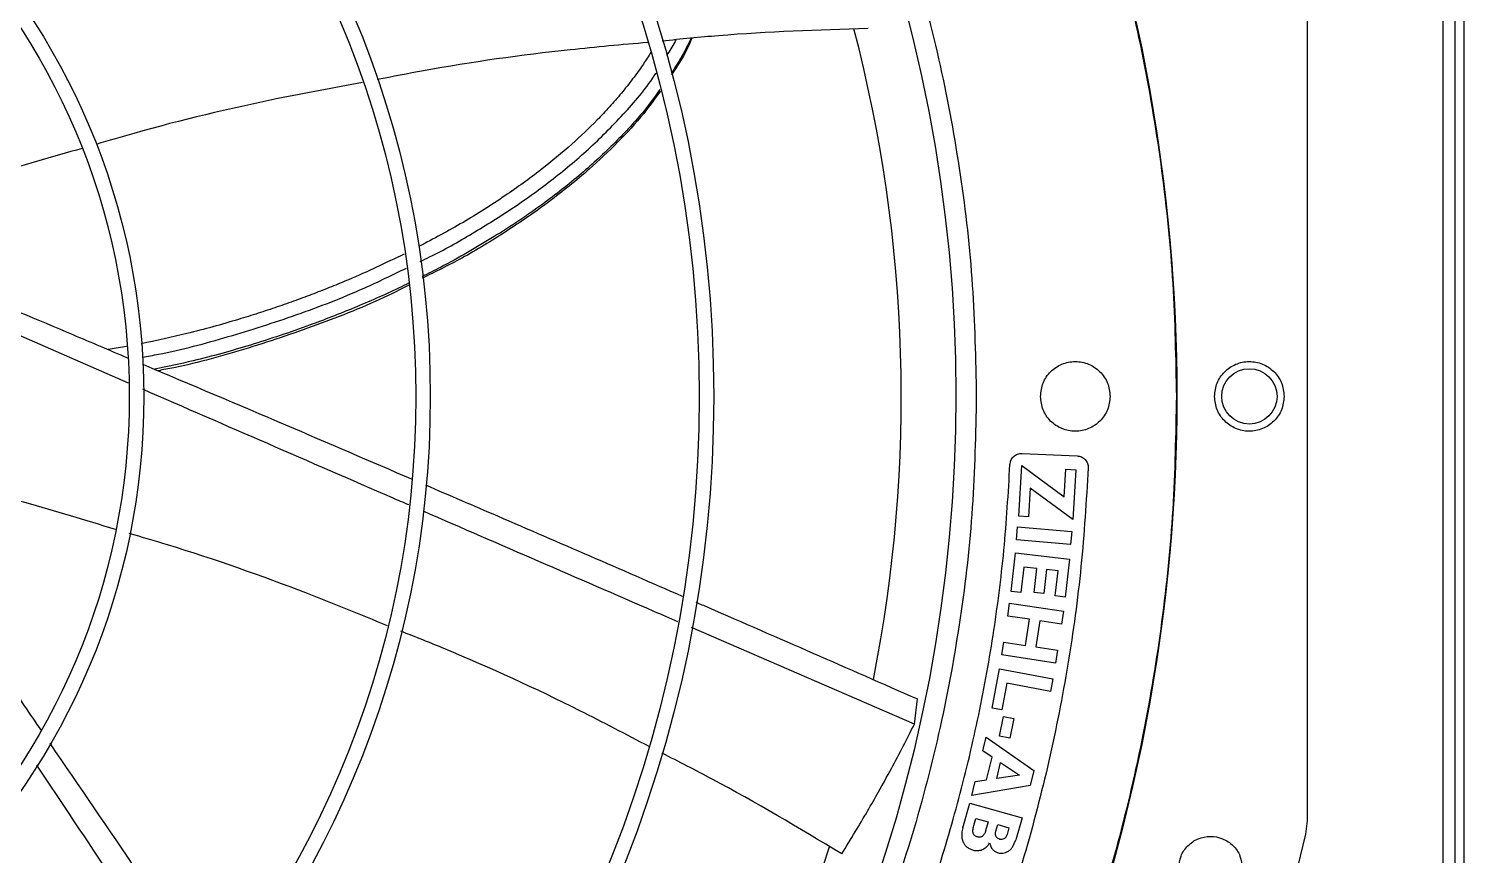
# Model space of a CAD drawing. Header units: inches. Extents: x 1229 to 1453, y -1023 to -720.
# Drawn here: x 1263.1 to 1272.84, y -928.37 to -922.77 of the extents above; entities that cross this region are included whole.
import ezdxf

# ---------------------------------------------------------------- set-up
doc = ezdxf.new("R2010")
doc.units = ezdxf.units.IN
doc.header["$MEASUREMENT"] = 0

msp = doc.modelspace()

# ---------------------------------------------------------------- linework, layer by layer
at = {"color": 18, "linetype": 'Continuous', "lineweight": 25, "true_color": 0x000000}
for p, q in [((1272.7736, -939.2706), (1272.7736, -911.8687)), ((1272.8366, -939.2706), (1272.8366, -911.8687)), ((1272.6906, -911.9447), (1272.6906, -939.1947)), ((1271.7724, -925.2608), (1271.7723, -922.3832)), ((1263.7742, -925.1707), (1261.9975, -924.3972)), ((1263.7607, -924.9219), (1263.6368, -924.9438)), ((1271.7723, -928.1384), (1271.7724, -925.2608)), ((1269.8135, -926.0736), (1269.8343, -925.7284)), ((1269.8343, -925.7284), (1270.123, -925.9421)), ((1269.8364, -925.6475), (1270.2101, -925.6638)), ((1270.123, -925.9421), (1270.1343, -925.7538)), ((1270.1343, -925.7538), (1270.2017, -925.7579)), ((1270.2017, -925.7579), (1270.1814, -926.0957)), ((1269.8924, -925.8835), (1269.8807, -926.0776)), ((1270.1814, -926.0957), (1269.8924, -925.8835)), ((1269.8807, -926.0776), (1269.8135, -926.0736)), ((1269.7988, -926.2333), (1269.8065, -926.1453)), ((1269.8065, -926.1453), (1270.1736, -926.1773)), ((1270.1736, -926.1773), (1270.1659, -926.2654)), ((1269.7616, -926.5837), (1269.791, -926.3224)), ((1269.791, -926.3224), (1270.1572, -926.3636)), ((1270.1659, -926.2654), (1269.7988, -926.2333)), ((1269.848, -926.4177), (1269.8285, -926.5913)), ((1269.9363, -926.4277), (1269.848, -926.4177)), ((1270.1572, -926.3636), (1270.1283, -926.621)), ((1269.9181, -926.5897), (1269.9363, -926.4277)), ((1270.0032, -926.4352), (1269.9849, -926.5972)), ((1270.0802, -926.4438), (1270.0032, -926.4352)), ((1270.0612, -926.6134), (1270.0802, -926.4438)), ((1269.8285, -926.5913), (1269.7616, -926.5837)), ((1269.9849, -926.5972), (1269.9181, -926.5897)), ((1270.1283, -926.621), (1270.0612, -926.6134)), ((1269.7391, -926.75), (1269.7521, -926.6626)), ((1269.7521, -926.6626), (1270.1166, -926.7171)), ((1270.1166, -926.7171), (1270.1035, -926.8045)), ((1269.8865, -926.772), (1269.7391, -926.75)), ((1269.8601, -926.9487), (1269.8865, -926.772)), ((1269.9567, -926.7825), (1269.9303, -926.9591)), ((1270.1035, -926.8045), (1269.9567, -926.7825)), ((1269.1058, -927.4832), (1267.5938, -926.8286)), ((1269.6996, -927.014), (1269.7127, -926.9266)), ((1269.7127, -926.9266), (1269.8601, -926.9487)), ((1269.9303, -926.9591), (1270.0771, -926.9811)), ((1270.0771, -926.9811), (1270.0641, -927.0685)), ((1269.6327, -927.374), (1269.6831, -927.1068)), ((1269.6831, -927.1068), (1270.0452, -927.1751)), ((1270.0641, -927.0685), (1269.6996, -927.014)), ((1270.0452, -927.1751), (1270.0288, -927.262)), ((1269.7328, -927.2061), (1269.6988, -927.3865)), ((1270.0288, -927.262), (1269.7328, -927.2061)), ((1269.1058, -927.4832), (1269.1261, -927.3121)), ((1269.6988, -927.3865), (1269.6327, -927.374)), ((1269.6831, -927.5641), (1269.7114, -927.4307)), ((1269.7114, -927.4307), (1269.7814, -927.4456)), ((1269.7814, -927.4456), (1269.753, -927.579)), ((1269.5697, -927.6632), (1269.5919, -927.5717)), ((1269.5919, -927.5717), (1269.9162, -927.798)), ((1269.753, -927.579), (1269.6831, -927.5641)), ((1269.6337, -927.7061), (1269.5697, -927.6632)), ((1269.5961, -927.8615), (1269.6337, -927.7061)), ((1269.6649, -927.851), (1269.6907, -927.744)), ((1269.6907, -927.744), (1269.8181, -927.8289)), ((1269.4966, -927.9658), (1269.5191, -927.8727)), ((1269.5191, -927.8727), (1269.5961, -927.8615)), ((1269.8181, -927.8289), (1269.6649, -927.851)), ((1269.9162, -927.798), (1269.8919, -927.8985)), ((1269.8919, -927.8985), (1269.4966, -927.9658)), ((1269.4344, -928.1859), (1269.4817, -928.0184)), ((1269.4817, -928.0184), (1269.8363, -928.1186)), ((1269.5086, -928.1707), (1269.5224, -928.1217)), ((1269.5224, -928.1217), (1269.6064, -928.1454)), ((1269.6064, -928.1454), (1269.5893, -928.2061)), ((1269.6584, -928.2089), (1269.6712, -928.1637)), ((1269.6712, -928.1637), (1269.7473, -928.1853)), ((1269.8363, -928.1186), (1269.7944, -928.2671)), ((1271.7618, -928.2287), (1271.7723, -928.1384)), ((1269.7473, -928.1853), (1269.7345, -928.2304)), ((1269.7714, -928.3175), (1269.7944, -928.2671)), ((1269.4727, -928.323), (1269.5041, -928.3369))]:
    msp.add_line(p, q, dxfattribs=at)
for centre, radius in [((1259.1739, -925.2608), 11.7126), ((1259.1739, -925.2608), 8.5704), ((1259.1739, -925.2608), 8.472), ((1259.1739, -925.2608), 6.6478), ((1259.1739, -925.2608), 6.5493), ((1259.1739, -925.2608), 4.7037), ((1259.1739, -925.2608), 4.6053), ((1271.3786, -925.2608), 0.1875)]:
    msp.add_circle(centre, radius, dxfattribs=at)
for radius, start, end in [(10.2157, 314.3624, 43.03697), (11.7147, 339.09994, 20.90006), (9.8425, 348.7557, 14.65988), (12.9331, 283.26667, 346.73333), (9.8425, 316.0273, 341.93053)]:
    msp.add_arc((1259.1739, -925.2608), radius, start, end, dxfattribs=at)
for points, knots in [([(1247.4643, -925.2608), (1247.4692, -925.0053), (1247.4788, -924.4944), (1247.5568, -923.7313), (1247.681, -922.9748), (1247.8553, -922.228), (1248.0778, -921.4942), (1248.3479, -920.7766), (1248.6644, -920.0781), (1249.0259, -919.4019), (1249.4308, -918.7507), (1249.8774, -918.1274), (1250.3639, -917.5347), (1250.8881, -916.975), (1251.4477, -916.4508), (1252.0405, -915.9644), (1252.6637, -915.5177), (1253.3149, -915.1128), (1253.9912, -914.7513), (1254.6896, -914.4349), (1255.4073, -914.1648), (1256.141, -913.9422), (1256.8878, -913.7681), (1257.6444, -913.6432), (1258.4075, -913.568), (1259.1739, -913.5429), (1259.9402, -913.568), (1260.7033, -913.6432), (1261.4599, -913.7681), (1262.2067, -913.9422), (1262.9404, -914.1648), (1263.6581, -914.4349), (1264.3565, -914.7513), (1265.0328, -915.1128), (1265.684, -915.5177), (1266.3073, -915.9644), (1266.9, -916.4508), (1267.4597, -916.975), (1267.9838, -917.5347), (1268.4703, -918.1274), (1268.9169, -918.7507), (1269.3218, -919.4019), (1269.6833, -920.0781), (1269.9998, -920.7766), (1270.2699, -921.4942), (1270.4924, -922.228), (1270.6667, -922.9748), (1270.7909, -923.7313), (1270.8689, -924.4944), (1270.8786, -925.0053), (1270.8834, -925.2608)], [0, 0, 0, 0, 0.020833, 0.041667, 0.0625, 0.083333, 0.104167, 0.125, 0.145833, 0.166667, 0.1875, 0.208333, 0.229167, 0.25, 0.270833, 0.291667, 0.3125, 0.333333, 0.354167, 0.375, 0.395833, 0.416667, 0.4375, 0.458333, 0.479167, 0.5, 0.520833, 0.541667, 0.5625, 0.583333, 0.604167, 0.625, 0.645833, 0.666667, 0.6875, 0.708333, 0.729167, 0.75, 0.770833, 0.791667, 0.8125, 0.833333, 0.854167, 0.875, 0.895833, 0.916667, 0.9375, 0.958333, 0.979167, 1, 1, 1, 1]), ([(1266.9026, -918.3736), (1267.0658, -918.5646), (1267.3921, -918.9467), (1267.8271, -919.563), (1268.2192, -920.2068), (1268.5626, -920.8782), (1268.8566, -921.5725), (1269.0991, -922.2865), (1269.2893, -923.0162), (1269.4249, -923.7577), (1269.5102, -924.5073), (1269.5208, -925.0096), (1269.5261, -925.2608)], [0, 0, 0, 0, 0.1, 0.2, 0.3, 0.4, 0.5, 0.6, 0.7, 0.8, 0.9, 1, 1, 1, 1]), ([(1268.7913, -922.7666), (1268.4526, -922.7773), (1267.9862, -922.792), (1267.5223, -922.8391), (1267.3953, -922.852)], [0, 0, 0, 0, 0.726229, 1, 1, 1, 1]), ([(1267.2966, -922.8614), (1267.1214, -922.8771), (1266.6119, -922.9226), (1265.9995, -923.0082), (1265.5661, -923.0931), (1265.4618, -923.1135)], [0, 0, 0, 0, 0.284889, 0.827951, 1, 1, 1, 1]), ([(1267.4263, -922.9491), (1267.4466, -922.9195), (1267.4702, -922.8853), (1267.4869, -922.8482), (1267.4892, -922.8431)], [0, 0, 0, 0, 0.863191, 1, 1, 1, 1]), ([(1267.5915, -922.8334), (1267.5697, -922.877), (1267.5288, -922.9586), (1267.4789, -923.036), (1267.4556, -923.0721)], [0, 0, 0, 0, 0.534232, 1, 1, 1, 1]), ([(1267.5962, -922.8329), (1267.5852, -922.8586), (1267.5482, -922.9452), (1267.4952, -923.0254), (1267.458, -923.0819)], [0, 0, 0, 0, 0.295896, 1, 1, 1, 1]), ([(1267.318, -922.9285), (1267.3013, -922.9552), (1267.2627, -923.0168), (1267.1954, -923.1092), (1267.1187, -923.206), (1267.0381, -923.2985), (1266.9277, -923.4153), (1266.7751, -923.56), (1266.5664, -923.7328), (1266.3201, -923.9103), (1266.0433, -924.0867), (1265.8432, -924.1922), (1265.7419, -924.2456)], [0, 0, 0, 0, 0.0457529, 0.1057729, 0.1652638, 0.224217, 0.2826204, 0.3967082, 0.5266446, 0.6724573, 0.83416, 1, 1, 1, 1]), ([(1265.7534, -924.346), (1265.7747, -924.336), (1265.8954, -924.2795), (1266.1068, -924.1575), (1266.3881, -923.9832), (1266.6574, -923.7885), (1266.9138, -923.5745), (1267.1468, -923.3354), (1267.2938, -923.1645), (1267.352, -923.0698), (1267.3524, -923.0692)], [0, 0, 0, 0, 0.034385, 0.194225, 0.354308, 0.514706, 0.675526, 0.836913, 0.998972, 1, 1, 1, 1]), ([(1265.3606, -923.1329), (1265.1695, -923.1682), (1264.6489, -923.2645), (1264.0465, -923.4069), (1263.6399, -923.5269), (1263.5547, -923.552)], [0, 0, 0, 0, 0.314233, 0.856302, 1, 1, 1, 1]), ([(1267.3795, -923.1798), (1267.3443, -923.2284), (1267.2524, -923.3553), (1267.073, -923.5468), (1266.8433, -923.7589), (1266.5694, -923.973), (1266.2506, -924.186), (1265.9735, -924.3443), (1265.8071, -924.429), (1265.7653, -924.4502)], [0, 0, 0, 0, 0.0871631, 0.227891, 0.3782844, 0.5383443, 0.7290862, 0.9319721, 1, 1, 1, 1]), ([(1267.3825, -923.1922), (1267.3456, -923.2428), (1267.2571, -923.3642), (1267.0942, -923.54), (1266.8808, -923.7421), (1266.6285, -923.9454), (1266.3378, -924.145), (1266.0514, -924.3201), (1265.8564, -924.416), (1265.7665, -924.4602)], [0, 0, 0, 0, 0.091068, 0.218312, 0.3455695, 0.5152292, 0.6848997, 0.8545748, 1, 1, 1, 1]), ([(1263.4597, -923.5797), (1263.2533, -923.6377), (1262.7217, -923.7872), (1262.2017, -923.9736), (1261.8835, -924.0876)], [0, 0, 0, 0, 0.388132, 1, 1, 1, 1]), ([(1261.9434, -924.2368), (1262.4281, -924.4373), (1263.0375, -924.6892), (1263.644, -924.9467), (1263.768, -924.9994)], [0, 0, 0, 0, 0.7955568, 1, 1, 1, 1]), ([(1265.6447, -924.2957), (1265.5197, -924.3557), (1265.3568, -924.4338), (1265.1504, -924.5184), (1265.031, -924.5653), (1264.9082, -924.6109), (1264.7821, -924.6553), (1264.6526, -924.6982), (1264.4492, -924.7614), (1264.1853, -924.8347), (1263.9633, -924.8821), (1263.8595, -924.9043)], [0, 0, 0, 0, 0.2188907, 0.2851323, 0.3528548, 0.4220567, 0.4927347, 0.5648854, 0.6385066, 0.8310335, 1, 1, 1, 1]), ([(1263.8692, -924.9945), (1263.9054, -924.9882), (1264.1014, -924.954), (1264.4515, -924.8593), (1264.9172, -924.7109), (1265.3213, -924.5557), (1265.5639, -924.4372), (1265.659, -924.3908)], [0, 0, 0, 0, 0.058494, 0.316693, 0.574947, 0.833356, 1, 1, 1, 1]), ([(1265.6745, -924.4943), (1265.6532, -924.5047), (1265.5812, -924.5399), (1265.4577, -924.5955), (1265.305, -924.661), (1265.1534, -924.7218), (1264.9202, -924.8099), (1264.6078, -924.9138), (1264.2569, -925.013), (1264.0388, -925.0589), (1263.9518, -925.0773)], [0, 0, 0, 0, 0.0388329, 0.1310744, 0.2218673, 0.3112114, 0.3991056, 0.6314316, 0.8529951, 1, 1, 1, 1]), ([(1265.6763, -924.5061), (1265.6394, -924.5252), (1265.4467, -924.6249), (1265.0825, -924.7695), (1264.5874, -924.9373), (1264.2167, -925.0426), (1264.0103, -925.0803), (1263.9744, -925.0868)], [0, 0, 0, 0, 0.068536, 0.358655, 0.648786, 0.938935, 1, 1, 1, 1]), ([(1263.8709, -925.043), (1264.1943, -925.1795), (1264.8047, -925.4373), (1265.412, -925.6991), (1265.6976, -925.8222)], [0, 0, 0, 0, 0.529758, 1, 1, 1, 1]), ([(1269.9613, -925.2608), (1269.9648, -925.2299), (1269.9719, -925.168), (1270.0265, -925.0894), (1270.1046, -925.0369), (1270.1975, -925.0184), (1270.2903, -925.0369), (1270.3684, -925.0894), (1270.423, -925.168), (1270.4301, -925.2299), (1270.4337, -925.2608)], [0, 0, 0, 0, 0.125, 0.25, 0.374999, 0.499998, 0.625001, 0.75, 0.875, 1, 1, 1, 1]), ([(1271.1424, -925.2608), (1271.1459, -925.2299), (1271.153, -925.1684), (1271.207, -925.0902), (1271.2842, -925.0376), (1271.3767, -925.0184), (1271.47, -925.0362), (1271.5488, -925.0886), (1271.604, -925.1675), (1271.6112, -925.2297), (1271.6148, -925.2608)], [0, 0, 0, 0, 0.124812, 0.248771, 0.37242, 0.497235, 0.622944, 0.748645, 0.874328, 1, 1, 1, 1]), ([(1265.6754, -925.9968), (1265.6388, -925.9809), (1265.038, -925.7203), (1264.436, -925.4585), (1263.8707, -925.2126)], [0, 0, 0, 0, 0.060947, 1, 1, 1, 1]), ([(1270.8834, -925.2608), (1270.8786, -925.5163), (1270.8689, -926.0272), (1270.7909, -926.7903), (1270.6667, -927.5468), (1270.4924, -928.2936), (1270.2699, -929.0274), (1269.9998, -929.745), (1269.6833, -930.4435), (1269.3218, -931.1197), (1268.9169, -931.7709), (1268.4703, -932.3942), (1267.9838, -932.9869), (1267.4597, -933.5466), (1266.9, -934.0708), (1266.3073, -934.5572), (1265.684, -935.0039), (1265.0328, -935.4088), (1264.3565, -935.7703), (1263.6581, -936.0867), (1262.9404, -936.3568), (1262.2067, -936.5794), (1261.4599, -936.7535), (1260.7033, -936.8784), (1259.9402, -936.9536), (1259.1739, -936.9787), (1258.4075, -936.9536), (1257.6444, -936.8784), (1256.8878, -936.7535), (1256.141, -936.5794), (1255.4073, -936.3568), (1254.6896, -936.0867), (1253.9912, -935.7702), (1253.3149, -935.4088), (1252.6637, -935.0039), (1252.0405, -934.5572), (1251.4477, -934.0708), (1250.8881, -933.5466), (1250.3639, -932.9869), (1249.8774, -932.3942), (1249.4308, -931.7709), (1249.0259, -931.1197), (1248.6644, -930.4435), (1248.3479, -929.745), (1248.0778, -929.0274), (1247.8553, -928.2936), (1247.681, -927.5468), (1247.5568, -926.7903), (1247.4788, -926.0272), (1247.4692, -925.5163), (1247.4643, -925.2608)], [0, 0, 0, 0, 0.020833, 0.041667, 0.0625, 0.083333, 0.104167, 0.125, 0.145833, 0.166667, 0.1875, 0.208333, 0.229167, 0.25, 0.270833, 0.291667, 0.3125, 0.333333, 0.354167, 0.375, 0.395833, 0.416667, 0.4375, 0.458333, 0.479167, 0.5, 0.520833, 0.541667, 0.5625, 0.583333, 0.604167, 0.625, 0.645833, 0.666667, 0.6875, 0.708333, 0.729167, 0.75, 0.770833, 0.791667, 0.8125, 0.833333, 0.854167, 0.875, 0.895833, 0.916667, 0.9375, 0.958333, 0.979167, 1, 1, 1, 1]), ([(1269.5261, -925.2608), (1269.5208, -925.512), (1269.5102, -926.0143), (1269.4249, -926.7639), (1269.2893, -927.5054), (1269.0991, -928.2351), (1268.8566, -928.949), (1268.5626, -929.6434), (1268.2192, -930.3147), (1267.8271, -930.9586), (1267.3921, -931.5749), (1267.0658, -931.957), (1266.9026, -932.148)], [0, 0, 0, 0, 0.1, 0.2, 0.3000001, 0.4, 0.5, 0.6, 0.7000001, 0.8000001, 0.9000001, 1, 1, 1, 1]), ([(1270.4337, -925.2608), (1270.4301, -925.2917), (1270.423, -925.3535), (1270.3684, -925.4322), (1270.2903, -925.4847), (1270.1975, -925.5032), (1270.1046, -925.4847), (1270.0265, -925.4322), (1269.9719, -925.3535), (1269.9648, -925.2917), (1269.9613, -925.2608)], [0, 0, 0, 0, 0.125, 0.25, 0.374999, 0.500002, 0.625001, 0.75, 0.875, 1, 1, 1, 1]), ([(1271.6148, -925.2608), (1271.6112, -925.2919), (1271.604, -925.3541), (1271.5488, -925.433), (1271.47, -925.4854), (1271.3767, -925.5032), (1271.2842, -925.484), (1271.2071, -925.4314), (1271.153, -925.3533), (1271.1459, -925.2917), (1271.1424, -925.2608)], [0, 0, 0, 0, 0.125686, 0.251382, 0.377096, 0.502812, 0.627505, 0.751093, 0.875086, 1, 1, 1, 1]), ([(1263.6861, -926.163), (1263.4819, -926.1005), (1262.9545, -925.939), (1262.417, -925.8148), (1262.0877, -925.7388)], [0, 0, 0, 0, 0.387334, 1, 1, 1, 1]), ([(1268.5489, -930.1871), (1268.6365, -930.0137), (1268.8118, -929.6669), (1269.0378, -929.1295), (1269.2361, -928.5813), (1269.4034, -928.0229), (1269.5399, -927.4562), (1269.6445, -926.8827), (1269.7197, -926.3045), (1269.7428, -925.9167), (1269.7543, -925.7228)], [0, 0, 0, 0, 0.125, 0.25, 0.375, 0.5, 0.625, 0.75, 0.875, 1, 1, 1, 1]), ([(1269.7543, -925.7228), (1269.756, -925.7125), (1269.7592, -925.692), (1269.7785, -925.6668), (1269.8053, -925.6497), (1269.8261, -925.6483), (1269.8364, -925.6475)], [0, 0, 0, 0, 0.249995, 0.499998, 0.75, 1, 1, 1, 1]), ([(1270.2101, -925.6638), (1270.2203, -925.6655), (1270.2409, -925.6687), (1270.2661, -925.6881), (1270.2831, -925.7149), (1270.2846, -925.7356), (1270.2853, -925.7459)], [0, 0, 0, 0, 0.25, 0.499998, 0.750001, 1, 1, 1, 1]), ([(1270.2853, -925.7459), (1270.2717, -925.9686), (1270.2445, -926.414), (1270.1528, -927.0773), (1270.0245, -927.7343), (1269.8554, -928.382), (1269.6505, -929.0196), (1269.482, -929.4327), (1269.3978, -929.6393)], [0, 0, 0, 0, 0.166667, 0.333333, 0.5, 0.666667, 0.833333, 1, 1, 1, 1]), ([(1262.0573, -925.8967), (1262.3568, -926.3274), (1262.7336, -926.8695), (1263.1051, -927.4146), (1263.1814, -927.5266)], [0, 0, 0, 0, 0.794562, 1, 1, 1, 1]), ([(1265.7892, -925.8615), (1265.9517, -925.9312), (1266.5337, -926.181), (1267.1127, -926.433), (1267.53, -926.6147)], [0, 0, 0, 0, 0.2792089, 1, 1, 1, 1]), ([(1267.5013, -926.7886), (1267.4473, -926.7652), (1266.8728, -926.5165), (1266.2967, -926.2664), (1265.7747, -926.0398)], [0, 0, 0, 0, 0.094074, 1, 1, 1, 1]), ([(1265.5304, -926.816), (1265.3501, -926.7423), (1264.8595, -926.5416), (1264.2738, -926.335), (1263.8654, -926.2157), (1263.7786, -926.1904)], [0, 0, 0, 0, 0.314017, 0.854273, 1, 1, 1, 1]), ([(1267.6231, -926.6551), (1267.6505, -926.667), (1268.1533, -926.8851), (1268.6533, -927.1046), (1269.1261, -927.3121)], [0, 0, 0, 0, 0.054344, 1, 1, 1, 1]), ([(1267.3062, -927.6347), (1267.1497, -927.5528), (1266.6959, -927.3154), (1266.1327, -927.0556), (1265.7212, -926.8922), (1265.6214, -926.8526)], [0, 0, 0, 0, 0.285162, 0.826614, 1, 1, 1, 1]), ([(1268.6131, -928.3621), (1268.6438, -928.3125), (1268.7032, -928.2167), (1268.7862, -928.0761), (1268.8679, -927.9332), (1268.9489, -927.7861), (1269.03, -927.6333), (1269.0809, -927.5325), (1269.1058, -927.4832)], [0, 0, 0, 0, 0.173712, 0.335418, 0.485077, 0.663267, 0.834916, 1, 1, 1, 1]), ([(1263.2402, -927.6128), (1263.4394, -927.9039), (1263.8137, -928.4509), (1264.1832, -928.9997), (1264.3561, -929.2565)], [0, 0, 0, 0, 0.532089, 1, 1, 1, 1]), ([(1268.6131, -928.3621), (1268.3223, -928.188), (1267.9229, -927.9487), (1267.508, -927.738), (1267.3951, -927.6806)], [0, 0, 0, 0, 0.727742, 1, 1, 1, 1]), ([(1264.2452, -929.3945), (1264.223, -929.3615), (1263.8587, -928.8178), (1263.494, -928.2724), (1263.1515, -927.7601)], [0, 0, 0, 0, 0.060733, 1, 1, 1, 1]), ([(1269.5054, -928.2242), (1269.5044, -928.2209), (1269.5024, -928.2135), (1269.5025, -928.1952), (1269.506, -928.181), (1269.5086, -928.1707)], [0, 0, 0, 0, 0.191373, 0.417736, 1, 1, 1, 1]), ([(1269.4344, -928.1859), (1269.4314, -928.1975), (1269.4259, -928.2187), (1269.427, -928.2406), (1269.4276, -928.2505)], [0, 0, 0, 0, 0.5467998, 1, 1, 1, 1]), ([(1269.4276, -928.2505), (1269.429, -928.2589), (1269.4318, -928.2747), (1269.4396, -928.2886), (1269.4433, -928.295)], [0, 0, 0, 0, 0.538094, 1, 1, 1, 1]), ([(1269.5343, -928.2476), (1269.5308, -928.2465), (1269.5242, -928.2444), (1269.5158, -928.2392), (1269.5092, -928.2325), (1269.5066, -928.227), (1269.5054, -928.2242)], [0, 0, 0, 0, 0.280329, 0.530851, 0.765229, 1, 1, 1, 1]), ([(1269.5683, -928.2414), (1269.5659, -928.2431), (1269.5612, -928.2464), (1269.5527, -928.249), (1269.5435, -928.2495), (1269.5374, -928.2482), (1269.5343, -928.2476)], [0, 0, 0, 0, 0.2447117, 0.4828733, 0.729996, 1, 1, 1, 1]), ([(1269.5893, -928.2061), (1269.587, -928.2133), (1269.5826, -928.2267), (1269.5728, -928.2367), (1269.5683, -928.2414)], [0, 0, 0, 0, 0.5401337, 1, 1, 1, 1]), ([(1269.6613, -928.2464), (1269.66, -928.2439), (1269.6573, -928.2389), (1269.6552, -928.226), (1269.6571, -928.216), (1269.6584, -928.2089)], [0, 0, 0, 0, 0.214276, 0.445213, 1, 1, 1, 1]), ([(1269.6845, -928.264), (1269.6799, -928.2622), (1269.6705, -928.2585), (1269.6644, -928.2505), (1269.6613, -928.2464)], [0, 0, 0, 0, 0.491498, 1, 1, 1, 1]), ([(1269.7133, -928.2609), (1269.7086, -928.2628), (1269.6993, -928.2666), (1269.6894, -928.2649), (1269.6845, -928.264)], [0, 0, 0, 0, 0.50574, 1, 1, 1, 1]), ([(1269.7345, -928.2304), (1269.7322, -928.2372), (1269.7288, -928.2466), (1269.7204, -928.2565), (1269.7156, -928.2595), (1269.7133, -928.2609)], [0, 0, 0, 0, 0.556223, 0.786608, 1, 1, 1, 1]), ([(1270.8983, -928.4604), (1270.9015, -928.4321), (1270.908, -928.3756), (1270.9577, -928.3038), (1271.0286, -928.2556), (1271.1133, -928.2382), (1271.1987, -928.2545), (1271.2709, -928.3026), (1271.3215, -928.3749), (1271.3281, -928.4319), (1271.3314, -928.4604)], [0, 0, 0, 0, 0.124776, 0.249268, 0.373187, 0.497453, 0.622964, 0.748657, 0.874336, 1, 1, 1, 1]), ([(1269.4433, -928.295), (1269.4475, -928.3006), (1269.4557, -928.3116), (1269.4671, -928.3192), (1269.4727, -928.323)], [0, 0, 0, 0, 0.509769, 1, 1, 1, 1]), ([(1269.5041, -928.3369), (1269.5145, -928.339), (1269.5354, -928.3432), (1269.5559, -928.337), (1269.5661, -928.3339)], [0, 0, 0, 0, 0.499482, 1, 1, 1, 1]), ([(1269.5661, -928.3339), (1269.5757, -928.3287), (1269.5966, -928.3175), (1269.6094, -928.2976), (1269.6163, -928.2869)], [0, 0, 0, 0, 0.4641461, 1, 1, 1, 1]), ([(1269.6163, -928.2869), (1269.6185, -928.2956), (1269.6225, -928.312), (1269.6355, -928.3325), (1269.6527, -928.3474), (1269.6663, -928.3525), (1269.6733, -928.3551)], [0, 0, 0, 0, 0.284158, 0.538066, 0.763517, 1, 1, 1, 1]), ([(1269.6733, -928.3551), (1269.6786, -928.3563), (1269.6893, -928.3588), (1269.7128, -928.3579), (1269.7291, -928.3508), (1269.7403, -928.3459)], [0, 0, 0, 0, 0.236532, 0.475571, 1, 1, 1, 1]), ([(1269.7403, -928.3459), (1269.746, -928.3423), (1269.758, -928.3347), (1269.7668, -928.3235), (1269.7714, -928.3175)], [0, 0, 0, 0, 0.472603, 1, 1, 1, 1])]:
    msp.add_open_spline(points, degree=3, knots=knots, dxfattribs=at)

doc.saveas('drawing.dxf')
